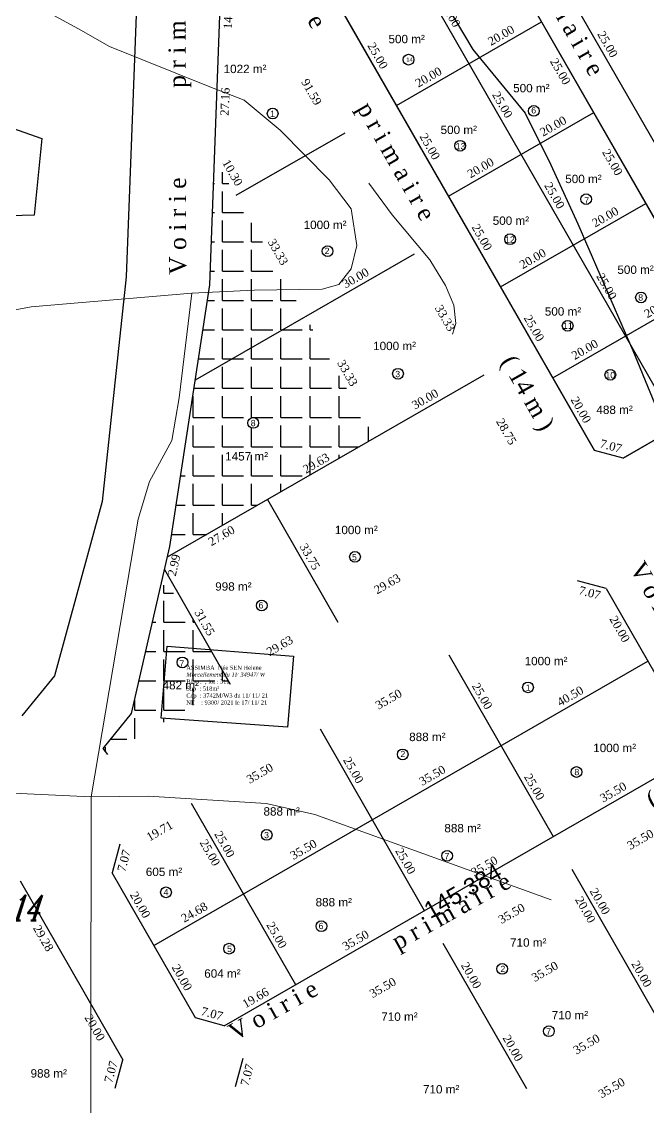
# Model space of a CAD drawing. Header units: millimetres. Extents: x 587399 to 927168, y 438565 to 1444955.
# Drawn here: x 589173 to 589322.8, y 444132 to 444391.2 of the extents above; entities that cross this region are included whole.
import ezdxf
from ezdxf.enums import TextEntityAlignment as Align

# ---------------------------------------------------------------- set-up
doc = ezdxf.new("R2010")
doc.units = ezdxf.units.MM
doc.header["$LTSCALE"] = 2
for name, color, linetype, lineweight in [('cH2O_intermitent', 140, 'Continuous', 30), ('drains_fossés', 120, 'Continuous', 20), ('Numérotation', 6, 'Continuous', 9), ('Roads_others', 24, 'Continuous', 9)]:
    doc.layers.add(name, color=color, linetype=linetype, lineweight=lineweight)
for name, color, linetype in [('Cotation Linéaire', 255, 'Continuous'), ('Cotation Surface', 7, 'Continuous'), ('Div_Cont', 1, 'Continuous'), ('MAJ NOV 2021', 7, 'Continuous'), ('Parcelle MAJ', 6, 'Continuous'), ('TopoAlt', 7, 'Continuous'), ('TopoCod', 7, 'Continuous'), ('TopoMat', 7, 'Continuous')]:
    doc.layers.add(name, color=color, linetype=linetype)
doc.styles.add('FONT1', font='romanc.shx', dxfattribs={"width": 0.7, "oblique": 18, "height": 3})
doc.styles.get("Standard").update_dxf_attribs({"font": 'arial.ttf'})
doc.styles.add('Times 5.0', font='times.ttf', dxfattribs={"width": 0.99, "height": 2.5})
pattern_1 = [(1e-12, (2082.8274, -15379.142), (-2e-13, 6.985), [5.08, -1.905]), (90, (2082.8274, -15379.142), (-6.985, -2e-13), [5.08, -1.905])]

# ---------------------------------------------------------------- blocks, each defined once
blk = doc.blocks.new('TCPOINT')
at = {"color": 0, "const_width": 0.0005}
blk.add_lwpolyline([(0, 0.00025, 1), (0, -0.00025, 1)], format="xyb", close=True, dxfattribs=at)
at = {"color": 0}
blk.add_point((0, 0), dxfattribs=at)
at = {"layer": 'TopoAlt'}
blk.add_attdef('ALT', text='', height=0.0015, dxfattribs=at).set_placement((0.0005, -0.0005), align=Align.TOP_LEFT)
at = {"layer": 'TopoCod'}
blk.add_attdef('COD', text='', height=0.0015, dxfattribs=at).set_placement((0.0005, 0), align=Align.MIDDLE_RIGHT)
at = {"layer": 'TopoMat'}
blk.add_attdef('MAT', text='', height=1, dxfattribs=at).set_placement((0.0005, 0.0005), align=Align.MIDDLE_LEFT)

msp = doc.modelspace()

# ---------------------------------------------------------------- hatches: boundary and pattern name
h = msp.add_hatch()
h.set_pattern_fill('ANGLE', color=5, style=0)
h.set_pattern_definition(pattern_1)
h.paths.add_polyline_path([(589214.459, 444305.642), (589231.128, 444315.22), (589230.842, 444316.804), (589230.141, 444320.638), (589229.434, 444324.423), (589228.732, 444328.072), (589228.046, 444331.499), (589227.385, 444334.619), (589226.761, 444337.345), (589226.174, 444339.613), (589225.587, 444341.454), (589224.953, 444342.918), (589224.223, 444344.058), (589223.351, 444344.925), (589222.289, 444345.572), (589220.99, 444346.05), (589219.407, 444346.411), (589218.628, 444346.531), (589217.948, 444328.422)])
h.paths.add_polyline_path([(589229.434, 444324.423), (589230.141, 444320.638), (589230.842, 444316.804), (589231.128, 444315.22), (589240.75, 444320.749), (589240.709, 444320.968), (589219.082, 444358.619), (589218.628, 444346.531), (589219.407, 444346.411), (589220.99, 444346.05), (589222.289, 444345.572), (589223.351, 444344.925), (589224.223, 444344.058), (589224.953, 444342.918), (589225.587, 444341.454), (589226.174, 444339.613), (589226.761, 444337.345), (589227.385, 444334.619), (589228.046, 444331.499), (589228.732, 444328.072)])
h = msp.add_hatch()
h.set_pattern_fill('ANGLE', color=5, style=0)
h.set_pattern_definition([(0, (2082.8274, -15379.142), (0, 6.985), [5.08, -1.905]), (90, (2082.8274, -15379.142), (-6.985, 4e-16), [5.08, -1.905])])
h.paths.add_polyline_path([(589240.814, 444320.786), (589214.459, 444305.642), (589208.377, 444265.934), (589207.793, 444263.368), (589257.417, 444291.882)])
h.paths.add_polyline_path([(589229.624, 444295.421, -1), (589227.058, 444295.421, -1)], flags=16)
h.paths.add_polyline_path([(589208.627, 444266.184), (589218.127, 444266.184), (589218.127, 444270.684), (589208.627, 444270.684)], flags=8)
h.paths.add_polyline_path([(589208.627, 444266.184), (589218.127, 444266.184), (589218.127, 444270.684), (589208.627, 444270.684)], flags=24)
h.paths.add_polyline_path([(589227.455, 444294.272), (589229.205, 444294.272), (589229.205, 444296.522), (589227.455, 444296.522)], flags=8)
h.paths.add_polyline_path([(589220.098, 444285.955), (589233.431, 444285.955), (589233.431, 444288.955), (589220.098, 444288.955)], flags=8)
h.paths.add_polyline_path([(589240.863, 444282.576), (589247.45, 444286.36), (589245.928, 444289.008), (589239.342, 444285.224)], flags=8)
h.paths.add_polyline_path([(589227.455, 444294.272), (589229.205, 444294.272), (589229.205, 444296.522), (589227.455, 444296.522)], flags=24)
h.paths.add_polyline_path([(589220.098, 444285.955), (589233.431, 444285.955), (589233.431, 444288.955), (589220.098, 444288.955)], flags=24)
h.paths.add_polyline_path([(589240.863, 444282.576), (589247.45, 444286.36), (589245.928, 444289.008), (589239.342, 444285.224)], flags=24)
h = msp.add_hatch()
h.set_pattern_fill('ANGLE', style=0)
h.set_pattern_definition(pattern_1)
h.paths.add_polyline_path([(589196.051, 444222.064), (589197.398, 444219.168), (589197.646, 444218.613), (589204.66, 444222.643), (589203.946, 444224.139), (589202.563, 444226.974), (589201.129, 444229.827), (589200.451, 444231.125), (589199.287, 444226.013)])
h.paths.add_polyline_path([(589197.646, 444218.613), (589197.398, 444219.168), (589196.064, 444222.037), (589196.051, 444222.064), (589192.454, 444217.675), (589193.619, 444216.299)])
h.paths.add_polyline_path([(589211.363, 444226.495), (589209.461, 444229.954), (589207.134, 444233.953), (589204.728, 444237.817), (589202.669, 444240.865), (589200.451, 444231.125), (589201.129, 444229.827), (589202.563, 444226.974), (589203.946, 444224.139), (589204.66, 444222.643)])
h.paths.add_polyline_path([(589210.796, 444242.991), (589212.978, 444240.077), (589214.964, 444237.162), (589216.769, 444234.26), (589218.406, 444231.384), (589218.744, 444230.736), (589222.846, 444233.093), (589211.328, 444253.145), (589208.788, 444255.253), (589206.379, 444257.157), (589204.716, 444249.853), (589205.801, 444248.76), (589208.406, 444245.891)])
h.paths.add_polyline_path([(589199.537, 444226.263), (589209.037, 444226.263), (589209.037, 444230.763), (589199.537, 444230.763)], flags=9)
h.paths.add_polyline_path([(589197.067, 444229.207), (589209.067, 444229.207), (589209.067, 444232.207), (589197.067, 444232.207)], flags=9)
h.paths.add_polyline_path([(589202.041, 444240.121), (589204.956, 444235.805), (589206.51, 444236.855), (589203.594, 444241.171)], flags=9)
h.paths.add_polyline_path([(589210.615, 444241.669), (589213.737, 444237.5), (589215.237, 444238.624), (589212.116, 444242.793)], flags=25)
h = msp.add_hatch()
h.set_pattern_fill('ANGLE', color=5, style=0)
h.set_pattern_definition([(6e-13, (2082.8274, -15379.142), (-8e-14, 6.985), [5.08, -1.905]), (90, (2082.8274, -15379.142), (-6.985, -8e-14), [5.08, -1.905])])
h.paths.add_polyline_path([(589210.796, 444242.991), (589208.406, 444245.891), (589205.801, 444248.76), (589204.716, 444249.853), (589202.669, 444240.865), (589204.728, 444237.817), (589207.134, 444233.953), (589209.461, 444229.954), (589211.363, 444226.495), (589218.744, 444230.736), (589218.406, 444231.384), (589216.769, 444234.26), (589214.964, 444237.162), (589212.978, 444240.077)])
h.paths.add_polyline_path([(589212.7, 444238.25, -1), (589210.134, 444238.25, -1)], flags=16)
h.paths.add_polyline_path([(589202.041, 444240.121), (589204.956, 444235.805), (589206.51, 444236.855), (589203.594, 444241.171)], flags=9)
h.paths.add_polyline_path([(589210.615, 444241.669), (589213.737, 444237.5), (589215.237, 444238.624), (589212.116, 444242.793)], flags=24)
h.paths.add_polyline_path([(589210.394, 444236.846), (589212.144, 444236.846), (589212.144, 444239.096), (589210.394, 444239.096)], flags=24)

# ---------------------------------------------------------------- linework, layer by layer
at = {"color": 7}
for p, q in [((589237.825, 444494.631), (589344.571, 444308.801)), ((589237.825, 444494.631), (589344.571, 444308.801)), ((589224.153, 444478.28), (589329.72, 444294.502)), ((589224.153, 444478.28), (589329.72, 444294.502)), ((589203.37, 444473.272), (589198.005, 444330.317)), ((589203.37, 444473.272), (589198.005, 444330.317)), ((589280.15, 444439.018), (589352.374, 444313.285)), ((589280.15, 444439.018), (589352.374, 444313.285)), ((589224.684, 444437.202), (589309.888, 444288.873)), ((589224.684, 444437.202), (589309.888, 444288.873)), ((589217.948, 444328.422), (589221.016, 444410.157)), ((589217.948, 444328.422), (589221.016, 444410.157)), ((589262.561, 444371.245), (589297.251, 444391.178)), ((589262.561, 444371.245), (589297.251, 444391.178)), ((589275.016, 444349.568), (589309.704, 444369.5)), ((589275.016, 444349.568), (589309.704, 444369.5)), ((589287.471, 444327.892), (589322.156, 444347.822)), ((589287.471, 444327.892), (589322.156, 444347.822)), ((589198.005, 444330.317), (589192.234, 444276.697)), ((589208.377, 444265.934), (589217.948, 444328.422)), ((589208.377, 444265.934), (589217.948, 444328.422)), ((589299.926, 444306.216), (589334.609, 444326.144)), ((589299.926, 444306.216), (589334.609, 444326.144)), ((589316.714, 444287.029), (589342.726, 444301.975)), ((589316.714, 444287.029), (589342.726, 444301.975)), ((589316.714, 444287.029), (589309.888, 444288.873)), ((589316.714, 444287.029), (589309.888, 444288.873)), ((589192.234, 444276.697), (589180.832, 444235.047)), ((589199.287, 444226.013), (589208.377, 444265.934)), ((589199.287, 444226.013), (589208.377, 444265.934)), ((589312.692, 444255.885), (589305.867, 444257.729)), ((589312.692, 444255.885), (589305.867, 444257.729)), ((589312.692, 444255.885), (589332.616, 444221.2)), ((589312.692, 444255.885), (589332.616, 444221.2)), ((589204.576, 444170.695), (589322.657, 444238.544)), ((589204.576, 444170.695), (589322.657, 444238.544)), ((589180.832, 444235.047), (589173.013, 444225.507)), ((589180.832, 444235.047), (589173.013, 444225.507)), ((589192.454, 444217.675), (589199.287, 444226.013)), ((589192.454, 444217.675), (589199.287, 444226.013)), ((589193.619, 444216.299), (589192.454, 444217.675)), ((589193.619, 444216.299), (589192.454, 444217.675)), ((589221.386, 444151.521), (589330.772, 444214.373)), ((589221.386, 444151.521), (589330.772, 444214.373)), ((589196.436, 444194.851), (589194.596, 444188.027)), ((589196.436, 444194.851), (589194.596, 444188.027)), ((589214.556, 444153.363), (589194.596, 444188.027)), ((589214.556, 444153.363), (589194.596, 444188.027)), ((589172.624, 444186.104), (589197.215, 444143.399)), ((589172.624, 444186.104), (589197.215, 444143.399)), ((589221.386, 444151.521), (589214.556, 444153.363)), ((589221.386, 444151.521), (589214.556, 444153.363)), ((589195.375, 444136.575), (589197.215, 444143.399)), ((589195.375, 444136.575), (589197.215, 444143.399)), ((589225.878, 444143.722), (589224.037, 444136.898)), ((589225.878, 444143.722), (589224.037, 444136.898))]:
    msp.add_line(p, q, dxfattribs=at)
at = {"color": 7, "flags": 128}
msp.add_lwpolyline([(589231.474, 444495.649), (589237.825, 444494.631), (589344.571, 444308.801), (589342.726, 444301.975), (589316.714, 444287.029), (589309.888, 444288.873), (589224.684, 444437.202), (589222.381, 444446.534), (589223.323, 444471.652), (589225.675, 444490.445), (589231.474, 444495.649)], close=True, dxfattribs=at)
at = {"color": 7}
for centre in [(589265.467, 444382.154), (589265.467, 444382.154), (589295.396, 444369.909), (589295.396, 444369.909), (589232.989, 444369.288), (589232.989, 444369.288), (589277.796, 444361.605), (589277.796, 444361.605), (589307.912, 444348.845), (589307.912, 444348.845), (589289.718, 444339.276), (589289.718, 444339.276), (589246.117, 444336.426), (589246.117, 444336.426), (589321.011, 444325.386), (589321.011, 444325.386), (589303.482, 444318.597), (589303.482, 444318.597), (589262.945, 444307.167), (589262.945, 444307.167), (589313.687, 444306.905), (589313.687, 444306.905), (589228.341, 444295.421), (589228.341, 444295.421), (589252.664, 444263.449), (589252.664, 444263.449), (589230.375, 444251.838), (589230.375, 444251.838), (589211.417, 444238.25), (589211.417, 444238.25), (589294.012, 444232.288), (589294.012, 444232.288), (589264.065, 444216.282), (589264.065, 444216.282), (589305.597, 444212.081), (589305.597, 444212.081), (589231.565, 444197.065), (589231.565, 444197.065), (589274.673, 444192.067), (589274.673, 444192.067), (589207.494, 444183.364), (589207.494, 444183.364), (589244.64, 444175.263), (589244.64, 444175.263), (589222.58, 444169.898), (589222.58, 444169.898), (589287.831, 444165.08), (589287.831, 444165.08), (589298.998, 444150.194), (589298.998, 444150.194)]:
    msp.add_circle(centre, 1.283, dxfattribs=at)
at = {"layer": 'cH2O_intermitent'}
msp.add_lwpolyline([(589220.081, 444469.647), (589229.036, 444462.592), (589238.205, 444452.43), (589249.565, 444437.33), (589260.162, 444419.984), (589269.225, 444404.097), (589271.671, 444399.998), (589280.856, 444384.552), (589293.305, 444369.342), (589299.445, 444357.056), (589305.909, 444342.956), (589319.094, 444312.746), (589328.308, 444290.248), (589330.518, 444266.505), (589338.105, 444228.219), (589339.73, 444212.843), (589339.195, 444192.513), (589338.005, 444171.906), (589334.268, 444156.271), (589325.597, 444133.899), (589319.063, 444118.483)], dxfattribs=at)
msp.add_lwpolyline([(589220.081, 444469.647), (589229.036, 444462.592), (589238.205, 444452.43), (589249.565, 444437.33), (589260.162, 444419.984), (589269.225, 444404.097), (589271.671, 444399.998), (589280.856, 444384.552), (589293.305, 444369.342), (589299.445, 444357.056), (589305.909, 444342.956), (589319.094, 444312.746), (589328.308, 444290.248), (589330.518, 444266.505), (589338.105, 444228.219), (589339.73, 444212.843), (589339.195, 444192.513), (589338.005, 444171.906), (589334.268, 444156.271), (589325.597, 444133.899), (589319.063, 444118.483)], dxfattribs=at)
at = {"layer": 'Div_Cont', "color": 7}
for p, q in [((589250.224, 444364.633), (589224.209, 444349.685)), ((589250.224, 444364.633), (589224.209, 444349.685)), ((589266.826, 444335.732), (589214.459, 444305.642)), ((589266.826, 444335.732), (589214.459, 444305.642)), ((589283.429, 444306.828), (589207.793, 444263.368)), ((589283.429, 444306.828), (589207.793, 444263.368)), ((589231.727, 444277.12), (589248.537, 444247.855)), ((589231.727, 444277.12), (589248.537, 444247.855)), ((589207.13, 444260.454), (589222.846, 444233.093)), ((589207.13, 444260.454), (589222.846, 444233.093)), ((589275.086, 444240.043), (589299.991, 444196.687)), ((589275.086, 444240.043), (589299.991, 444196.687)), ((589244.303, 444222.36), (589269.21, 444179.001)), ((589244.303, 444222.36), (589269.21, 444179.001)), ((589213.521, 444204.678), (589238.43, 444161.314)), ((589213.521, 444204.678), (589238.43, 444161.314)), ((589304.474, 444188.883), (589324.398, 444154.198)), ((589304.474, 444188.883), (589324.398, 444154.198)), ((589273.693, 444171.196), (589293.617, 444136.512)), ((589273.693, 444171.196), (589293.617, 444136.512))]:
    msp.add_line(p, q, dxfattribs=at)
at = {"layer": 'drains_fossés'}
msp.add_lwpolyline([(589255.987, 444352.657), (589261.568, 444345.113), (589270.548, 444334.365), (589274.295, 444328.256), (589276.265, 444323.548), (589276.769, 444319.182), (589275.994, 444316.595)], dxfattribs=at)
at = {"layer": 'MAJ NOV 2021', "flags": 128}
msp.add_lwpolyline([(589207.787, 444242.105), (589237.992, 444239.717), (589236.559, 444222.81), (589206.332, 444224.926)], close=True, dxfattribs=at)
msp.add_lwpolyline([(589207.787, 444242.105), (589237.992, 444239.717), (589236.559, 444222.81), (589206.332, 444224.926)], close=True, dxfattribs=at)
at = {"layer": 'Parcelle MAJ', "color": 6, "lineweight": 30, "flags": 128}
msp.add_lwpolyline([(589146.725, 444374.235), (589177.787, 444363.338), (589176.018, 444345.055), (589156.047, 444344.452), (589135.534, 444340.938)], close=True, dxfattribs=at)
at = {"layer": 'Roads_others'}
for points in [[(589213.706, 444326.416), (589228.592, 444327.094), (589244.822, 444327.331), (589248.762, 444328.441), (589251.733, 444332.224), (589253.071, 444337.764), (589251.719, 444346.562), (589246.506, 444353.433), (589234.804, 444365.327), (589226.16, 444372.493), (589217.598, 444375.812), (589193.987, 444385.329), (589186.623, 444389.534), (589169.706, 444398.759)], [(589115.377, 444318.924), (589129.067, 444316.716), (589141.278, 444316.728), (589156.84, 444319.706), (589175.298, 444323.117), (589213.706, 444326.416)], [(589213.706, 444326.416), (589210.677, 444301.419), (589208.9, 444291.214), (589203.548, 444281.447), (589200.881, 444272.424), (589189.589, 444206.184), (589189.452, 444086.507)], [(589130.072, 444208.912), (589189.589, 444206.184), (589203.322, 444206.32), (589231.466, 444204.567), (589243.08, 444201.915), (589299.529, 444181.563)]]:
    msp.add_lwpolyline(points, dxfattribs=at)

# ---------------------------------------------------------------- block references
at = {"color": 7}
ref = msp.add_blockref('TCPOINT', (589163.364, 444182.182), dxfattribs=at)
ref.add_attrib('MAT', 'B.14', (589164.601, 444176.661), dxfattribs={"layer": 'TopoMat', "height": 6, "style": 'FONT1', "oblique": 18, "width": 0.7})

# ---------------------------------------------------------------- texts
at = {"layer": 'Cotation Linéaire', "color": 7, "style": 'Times 5.0', "width": 0.99}
for s, rotation, p in [('V o i r i e              p r i m a i r e                         ( 20 m )', 90.17797, (589212.346, 444330.778)), ('V o i r i e              p r i m a i r e                         ( 20 m )', 90.17797, (589212.346, 444330.778)), ('V o i r i e              p r i m a i r e                         ( 9 m )', 299.62149, (589271.303, 444443.906)), ('V o i r i e              p r i m a i r e                         ( 9 m )', 299.62149, (589271.303, 444443.906)), ('V o i r i e              p r i m a i r e                         ( 14 m )', 299.62149, (589230.973, 444409.375)), ('V o i r i e              p r i m a i r e                         ( 14 m )', 299.62149, (589230.973, 444409.375)), ('V o i r i e              p r i m a i r e                         ( 14 m )', 299.62149, (589318.23, 444260.824)), ('V o i r i e              p r i m a i r e                         ( 14 m )', 299.62149, (589318.23, 444260.824)), ('V o i r i e              p r i m a i r e                         ( 9 m )', 29.09677, (589223.916, 444147.774)), ('V o i r i e              p r i m a i r e                         ( 9 m )', 29.09677, (589223.916, 444147.774))]:
    msp.add_text(s, height=4.08661, rotation=rotation, dxfattribs=at).set_placement(p)
for s, rotation, p in [('14.28', 87.85047, (589221.368, 444392.863)), ('14.28', 87.85047, (589221.368, 444392.863)), ('25.00', 299.87425, (589302.61, 444379.841)), ('25.00', 299.87425, (589302.61, 444379.841)), ('25.00', 299.87425, (589302.61, 444379.841)), ('25.00', 299.87425, (589302.61, 444379.841)), ('91.59', 299.87425, (589243.148, 444374.945)), ('91.59', 299.87425, (589243.148, 444374.945)), ('27.16', 87.85047, (589220.591, 444372.154)), ('27.16', 87.85047, (589220.591, 444372.154)), ('25.00', 299.87425, (589315.063, 444358.163)), ('25.00', 299.87425, (589315.063, 444358.163)), ('28.75', 299.87425, (589289.722, 444293.865)), ('28.75', 299.87425, (589289.722, 444293.865)), ('27.60', 29.88142, (589220.258, 444269.377)), ('27.60', 29.88142, (589220.258, 444269.377)), ('2.99', 77.17247, (589208.436, 444261.689)), ('2.99', 77.17247, (589208.436, 444261.689)), ('7.07', 344.87783, (589309.019, 444255.842)), ('7.07', 344.87783, (589309.019, 444255.842)), ('20.00', 299.87425, (589316.806, 444246.715)), ('20.00', 299.87425, (589316.806, 444246.715)), ('35.50', 29.88142, (589260.194, 444230.333)), ('35.50', 29.88142, (589260.194, 444230.333)), ('35.50', 29.88142, (589229.413, 444212.646)), ('35.50', 29.88142, (589229.413, 444212.646)), ('19.71', 29.88142, (589205.479, 444198.894)), ('19.71', 29.88142, (589205.479, 444198.894)), ('19.71', 29.88142, (589205.479, 444198.894)), ('19.71', 29.88142, (589205.479, 444198.894)), ('35.50', 29.88142, (589320.362, 444196.859)), ('35.50', 29.88142, (589320.362, 444196.859)), ('25.00', 299.87425, (589218.884, 444193.333)), ('25.00', 299.87425, (589218.884, 444193.333)), ('7.07', 74.908, (589196.481, 444191.179)), ('7.07', 74.908, (589196.481, 444191.179)), ('7.07', 74.908, (589196.481, 444191.179)), ('7.07', 74.908, (589196.481, 444191.179)), ('20.00', 299.87425, (589308.588, 444179.713)), ('20.00', 299.87425, (589308.588, 444179.713)), ('35.50', 29.88142, (589289.582, 444179.173)), ('35.50', 29.88142, (589289.582, 444179.173)), ('35.50', 29.88142, (589289.582, 444179.173)), ('35.50', 29.88142, (589289.582, 444179.173)), ('35.50', 29.88142, (589289.582, 444179.173)), ('35.50', 29.88142, (589289.582, 444179.173)), ('29.28', 299.93454, (589179.063, 444172.918)), ('29.28', 299.93454, (589179.063, 444172.918)), ('35.50', 29.88142, (589258.801, 444161.486)), ('35.50', 29.88142, (589258.801, 444161.486)), ('20.00', 299.93454, (589191.358, 444151.566)), ('20.00', 299.93454, (589191.358, 444151.566)), ('20.00', 299.93454, (589191.358, 444151.566)), ('20.00', 299.93454, (589191.358, 444151.566)), ('7.07', 74.908, (589225.923, 444140.049)), ('7.07', 74.908, (589225.923, 444140.049)), ('35.50', 29.88142, (589313.491, 444137.551)), ('35.50', 29.88142, (589313.491, 444137.551))]:
    msp.add_text(s, height=2, rotation=rotation, dxfattribs=at).set_placement(p, align=Align.TOP_CENTER)
for s, rotation, p in [('25.00', 299.87425, (589274.581, 444392.568)), ('25.00', 299.87425, (589274.581, 444392.568)), ('20.00', 29.88142, (589288.065, 444387.093)), ('20.00', 29.88142, (589288.065, 444387.093)), ('25.00', 299.87425, (589312.178, 444385.338)), ('25.00', 299.87425, (589312.178, 444385.338)), ('25.00', 299.87425, (589257.24, 444382.604)), ('25.00', 299.87425, (589257.24, 444382.604)), ('20.00', 29.88142, (589270.724, 444377.128)), ('20.00', 29.88142, (589270.724, 444377.128)), ('25.00', 299.87425, (589287.033, 444370.89)), ('25.00', 299.87425, (589287.033, 444370.89)), ('25.00', 299.87425, (589287.033, 444370.89)), ('25.00', 299.87425, (589287.033, 444370.89)), ('20.00', 29.88142, (589300.518, 444365.415)), ('20.00', 29.88142, (589300.518, 444365.415)), ('20.00', 29.88142, (589300.518, 444365.415)), ('20.00', 29.88142, (589300.518, 444365.415)), ('25.00', 299.87425, (589269.692, 444360.926)), ('25.00', 299.87425, (589269.692, 444360.926)), ('10.30', 299.87425, (589222.544, 444354.668)), ('10.30', 299.87425, (589222.544, 444354.668)), ('20.00', 29.88142, (589283.177, 444355.45)), ('20.00', 29.88142, (589283.177, 444355.45)), ('25.00', 299.87425, (589299.486, 444349.212)), ('25.00', 299.87425, (589299.486, 444349.212)), ('20.00', 29.88142, (589312.97, 444343.737)), ('20.00', 29.88142, (589312.97, 444343.737)), ('25.00', 299.87425, (589282.145, 444339.248)), ('25.00', 299.87425, (589282.145, 444339.248)), ('25.00', 299.87425, (589282.145, 444339.248)), ('25.00', 299.87425, (589282.145, 444339.248)), ('33.33', 299.87425, (589233.41, 444335.751)), ('33.33', 299.87425, (589233.41, 444335.751)), ('20.00', 29.88142, (589295.629, 444333.772)), ('20.00', 29.88142, (589295.629, 444333.772)), ('20.00', 29.88142, (589295.629, 444333.772)), ('20.00', 29.88142, (589295.629, 444333.772)), ('30.00', 29.88142, (589253.305, 444329.155)), ('30.00', 29.88142, (589253.305, 444329.155)), ('25.00', 299.87425, (589311.938, 444327.534)), ('25.00', 299.87425, (589311.938, 444327.534)), ('25.00', 299.87425, (589311.938, 444327.534)), ('25.00', 299.87425, (589311.938, 444327.534)), ('20.00', 29.88142, (589325.423, 444322.059)), ('20.00', 29.88142, (589325.423, 444322.059)), ('20.00', 29.88142, (589325.423, 444322.059)), ('20.00', 29.88142, (589325.423, 444322.059)), ('25.00', 299.87425, (589294.597, 444317.57)), ('25.00', 299.87425, (589294.597, 444317.57)), ('20.00', 29.88142, (589308.082, 444312.094)), ('20.00', 29.88142, (589308.082, 444312.094)), ('33.33', 299.87425, (589250.013, 444306.849)), ('33.33', 299.87425, (589250.013, 444306.849)), ('30.00', 29.88142, (589269.908, 444300.252)), ('30.00', 29.88142, (589269.908, 444300.252)), ('20.00', 299.87425, (589305.804, 444298.06)), ('20.00', 299.87425, (589305.804, 444298.06)), ('7.07', 344.87783, (589313.571, 444288.949)), ('7.07', 344.87783, (589313.571, 444288.949)), ('33.75', 299.87425, (589241.029, 444263.002)), ('33.75', 299.87425, (589241.029, 444263.002)), ('29.63', 29.88142, (589260.867, 444256.132)), ('29.63', 29.88142, (589260.867, 444256.132)), ('31.55', 299.87425, (589215.885, 444247.288)), ('31.55', 299.87425, (589215.885, 444247.288)), ('29.63', 29.88142, (589235.177, 444241.371)), ('29.63', 29.88142, (589235.177, 444241.371)), ('25.00', 299.87425, (589282.209, 444229.719)), ('25.00', 299.87425, (589282.209, 444229.719)), ('40.50', 29.88142, (589304.581, 444229.35)), ('40.50', 29.88142, (589304.581, 444229.35)), ('25.00', 299.87425, (589251.429, 444212.033)), ('25.00', 299.87425, (589251.429, 444212.033)), ('35.50', 29.88142, (589271.633, 444210.419)), ('35.50', 29.88142, (589271.633, 444210.419)), ('25.00', 299.87425, (589294.662, 444208.041)), ('25.00', 299.87425, (589294.662, 444208.041)), ('35.50', 29.88142, (589314.866, 444206.427)), ('35.50', 29.88142, (589314.866, 444206.427)), ('25.00', 299.87425, (589220.648, 444194.346)), ('25.00', 299.87425, (589220.648, 444194.346)), ('35.50', 29.88142, (589240.852, 444192.732)), ('35.50', 29.88142, (589240.852, 444192.732)), ('25.00', 299.87425, (589263.881, 444190.355)), ('25.00', 299.87425, (589263.881, 444190.355)), ('35.50', 29.88142, (589284.085, 444188.741)), ('35.50', 29.88142, (589284.085, 444188.741)), ('20.00', 299.87425, (589310.352, 444180.727)), ('20.00', 299.87425, (589310.352, 444180.727)), ('20.00', 299.93459, (589200.482, 444179.877)), ('20.00', 299.93459, (589200.482, 444179.877)), ('20.00', 299.93459, (589200.482, 444179.877)), ('20.00', 299.93459, (589200.482, 444179.877)), ('24.68', 29.88142, (589214.761, 444177.74)), ('24.68', 29.88142, (589214.761, 444177.74)), ('24.68', 29.88142, (589214.761, 444177.74)), ('24.68', 29.88142, (589214.761, 444177.74)), ('25.00', 299.87425, (589233.1, 444172.668)), ('25.00', 299.87425, (589233.1, 444172.668)), ('35.50', 29.88142, (589253.305, 444171.054)), ('35.50', 29.88142, (589253.305, 444171.054)), ('20.00', 299.93459, (589210.462, 444162.545)), ('20.00', 299.93459, (589210.462, 444162.545)), ('20.00', 299.87425, (589279.571, 444163.04)), ('20.00', 299.87425, (589279.571, 444163.04)), ('20.00', 299.87425, (589279.571, 444163.04)), ('20.00', 299.87425, (589279.571, 444163.04)), ('20.00', 299.87425, (589279.571, 444163.04)), ('20.00', 299.87425, (589279.571, 444163.04)), ('35.50', 29.88142, (589298.53, 444163.594)), ('35.50', 29.88142, (589298.53, 444163.594)), ('35.50', 29.88142, (589298.53, 444163.594)), ('35.50', 29.88142, (589298.53, 444163.594)), ('35.50', 29.88142, (589298.53, 444163.594)), ('35.50', 29.88142, (589298.53, 444163.594)), ('20.00', 299.87425, (589320.314, 444163.384)), ('20.00', 299.87425, (589320.314, 444163.384)), ('19.66', 29.88142, (589229.393, 444157.314)), ('19.66', 29.88142, (589229.393, 444157.314)), ('7.07', 344.908, (589218.241, 444153.441)), ('7.07', 344.908, (589218.241, 444153.441)), ('20.00', 299.87425, (589289.533, 444145.698)), ('20.00', 299.87425, (589289.533, 444145.698)), ('20.00', 299.87425, (589289.533, 444145.698)), ('20.00', 299.87425, (589289.533, 444145.698)), ('35.50', 29.88142, (589308.492, 444146.252)), ('35.50', 29.88142, (589308.492, 444146.252)), ('35.50', 29.88142, (589308.492, 444146.252)), ('35.50', 29.88142, (589308.492, 444146.252)), ('7.07', 74.90798, (589195.296, 444140.256)), ('7.07', 74.90798, (589195.296, 444140.256)), ('7.07', 74.90798, (589195.296, 444140.256)), ('7.07', 74.90798, (589195.296, 444140.256))]:
    msp.add_text(s, height=2, rotation=rotation, dxfattribs=at).set_placement(p, align=Align.CENTER)
for s, rotation, p in [('33.33', 299.87425, (589274.222, 444320.453)), ('33.33', 299.87425, (589274.222, 444320.453)), ('29.63', 29.88142, (589243.385, 444285.811)), ('29.63', 29.88142, (589243.385, 444285.811))]:
    msp.add_text(s, height=2, rotation=rotation, dxfattribs=at).set_placement(p, align=Align.MIDDLE_CENTER)
at = {"layer": 'Cotation Linéaire', "color": 7}
msp.add_text('145.384', height=4, rotation=29.88142, dxfattribs=at).set_placement((589279.393, 444181.968), align=Align.CENTER)
at = {"layer": 'Cotation Surface', "color": 7}
for p in [(589265.013, 444387.071), (589265.013, 444387.071), (589294.807, 444375.357), (589294.807, 444375.357), (589277.466, 444365.393), (589277.466, 444365.393), (589307.259, 444353.679), (589307.259, 444353.679), (589289.918, 444343.715), (589289.918, 444343.715), (589319.712, 444332.001), (589319.712, 444332.001), (589302.371, 444322.037), (589302.371, 444322.037)]:
    msp.add_text('500 m²', height=2, rotation=0.00002, dxfattribs=at).set_placement(p, align=Align.MIDDLE_CENTER)
for s, p in [('1022 m²', (589226.388, 444379.946)), ('1022 m²', (589226.388, 444379.946)), ('1000 m²', (589245.519, 444342.709)), ('1000 m²', (589245.519, 444342.709)), ('1000 m²', (589262.122, 444313.807)), ('1000 m²', (589262.122, 444313.807)), ('488 m²', (589314.703, 444298.56)), ('488 m²', (589314.703, 444298.56)), ('1457 m²', (589226.765, 444287.455)), ('1457 m²', (589226.765, 444287.455)), ('1000 m²', (589252.977, 444269.868)), ('1000 m²', (589252.977, 444269.868)), ('998 m²', (589223.607, 444256.378)), ('998 m²', (589223.607, 444256.378)), ('1000 m²', (589298.324, 444238.57)), ('1000 m²', (589298.324, 444238.57)), ('482 m²', (589211.029, 444232.804)), ('888 m²', (589269.959, 444220.46)), ('888 m²', (589269.959, 444220.46)), ('1000 m²', (589314.714, 444217.833)), ('1000 m²', (589314.714, 444217.833)), ('1000 m²', (589314.714, 444217.833)), ('1000 m²', (589314.714, 444217.833)), ('888 m²', (589235.141, 444202.674)), ('888 m²', (589235.141, 444202.674)), ('888 m²', (589278.374, 444198.683)), ('888 m²', (589278.374, 444198.683)), ('605 m²', (589207.022, 444188.247)), ('605 m²', (589207.022, 444188.247)), ('888 m²', (589247.594, 444180.996)), ('888 m²', (589247.594, 444180.996)), ('710 m²', (589294.065, 444171.368)), ('710 m²', (589294.065, 444171.368)), ('604 m²', (589220.985, 444163.977)), ('604 m²', (589220.985, 444163.977)), ('710 m²', (589263.284, 444153.682)), ('710 m²', (589263.284, 444153.682)), ('710 m²', (589304.027, 444154.026)), ('710 m²', (589304.027, 444154.026)), ('988 m²', (589179.481, 444140.129)), ('988 m²', (589179.481, 444140.129)), ('710 m²', (589273.246, 444136.34)), ('710 m²', (589273.246, 444136.34))]:
    msp.add_text(s, height=2, dxfattribs=at).set_placement(p, align=Align.MIDDLE_CENTER)
at = {"layer": 'MAJ NOV 2021', "insert": (589212.346, 444237.506), "char_height": 1, "width": 21.21925, "attachment_point": 1}
msp.add_mtext('{\\fTimes New Roman|b0|i0|c0|p18;ASSIMBA  Née SEN Helene\\P\\fTimes New Roman|b0|i1|c0|p18;\\C1;Morcellement du TF 34947/ W\\P\\fTimes New Roman|b0|i0|c0|p18;\\C256;Bloc :  ; lot : 511\\PSup  : 518m²\\PCcp  : 3742M/W3 du 11/ 11/ 21\\PNE    : 9300/ 2021 le 17/ 11/ 21}', dxfattribs=at)
msp.add_mtext('{\\fTimes New Roman|b0|i0|c0|p18;ASSIMBA  Née SEN Helene\\P\\fTimes New Roman|b0|i1|c0|p18;\\C1;Morcellement du TF 34947/ W\\P\\fTimes New Roman|b0|i0|c0|p18;\\C256;Bloc :  ; lot : 511\\PSup  : 518m²\\PCcp  : 3742M/W3 du 11/ 11/ 21\\PNE    : 9300/ 2021 le 17/ 11/ 21}', dxfattribs=at)
at = {"layer": 'Numérotation', "color": 7}
for s, height, p in [('14', 1, (589265.687, 444382.151)), ('14', 1, (589265.687, 444382.151)), ('1', 1.5, (589232.958, 444369.22)), ('1', 1.5, (589232.958, 444369.22)), ('6', 1.5, (589295.357, 444370.056)), ('6', 1.5, (589295.357, 444370.056)), ('13', 1.5, (589277.878, 444361.481)), ('13', 1.5, (589277.878, 444361.481)), ('7', 1.5, (589308.046, 444348.57)), ('7', 1.5, (589308.046, 444348.57)), ('12', 1.5, (589289.697, 444339.214)), ('12', 1.5, (589289.697, 444339.214)), ('2', 1.5, (589245.986, 444336.486)), ('2', 1.5, (589245.986, 444336.486)), ('8', 1.5, (589320.932, 444325.382)), ('8', 1.5, (589320.932, 444325.382)), ('11', 1.5, (589303.542, 444318.635)), ('11', 1.5, (589303.542, 444318.635)), ('3', 1.5, (589262.867, 444307.103)), ('3', 1.5, (589262.867, 444307.103)), ('10', 1.5, (589313.672, 444306.827)), ('10', 1.5, (589313.672, 444306.827)), ('8', 1.5, (589228.33, 444295.397)), ('8', 1.5, (589228.33, 444295.397)), ('5', 1.5, (589252.531, 444263.348)), ('5', 1.5, (589252.531, 444263.348)), ('6', 1.5, (589230.207, 444251.884)), ('6', 1.5, (589230.207, 444251.884)), ('7', 1.5, (589211.269, 444237.971)), ('7', 1.5, (589211.269, 444237.971)), ('1', 1.5, (589294.041, 444232.215)), ('1', 1.5, (589294.041, 444232.215)), ('2', 1.5, (589264.093, 444216.39)), ('2', 1.5, (589264.093, 444216.39)), ('8', 1.5, (589305.679, 444212.079)), ('8', 1.5, (589305.679, 444212.079)), ('3', 1.5, (589231.519, 444197.018)), ('3', 1.5, (589231.519, 444197.018)), ('7', 1.5, (589274.627, 444191.986)), ('7', 1.5, (589274.627, 444191.986)), ('4', 1.5, (589207.501, 444183.381)), ('4', 1.5, (589207.501, 444183.381)), ('6', 1.5, (589244.55, 444175.323)), ('6', 1.5, (589244.55, 444175.323)), ('5', 1.5, (589222.676, 444169.859)), ('5', 1.5, (589222.676, 444169.859)), ('2', 1.5, (589287.988, 444165.069)), ('2', 1.5, (589287.988, 444165.069)), ('7', 1.5, (589298.926, 444150.115)), ('7', 1.5, (589298.926, 444150.115))]:
    msp.add_text(s, height=height, dxfattribs=at).set_placement(p, align=Align.MIDDLE)

doc.saveas('drawing.dxf')
